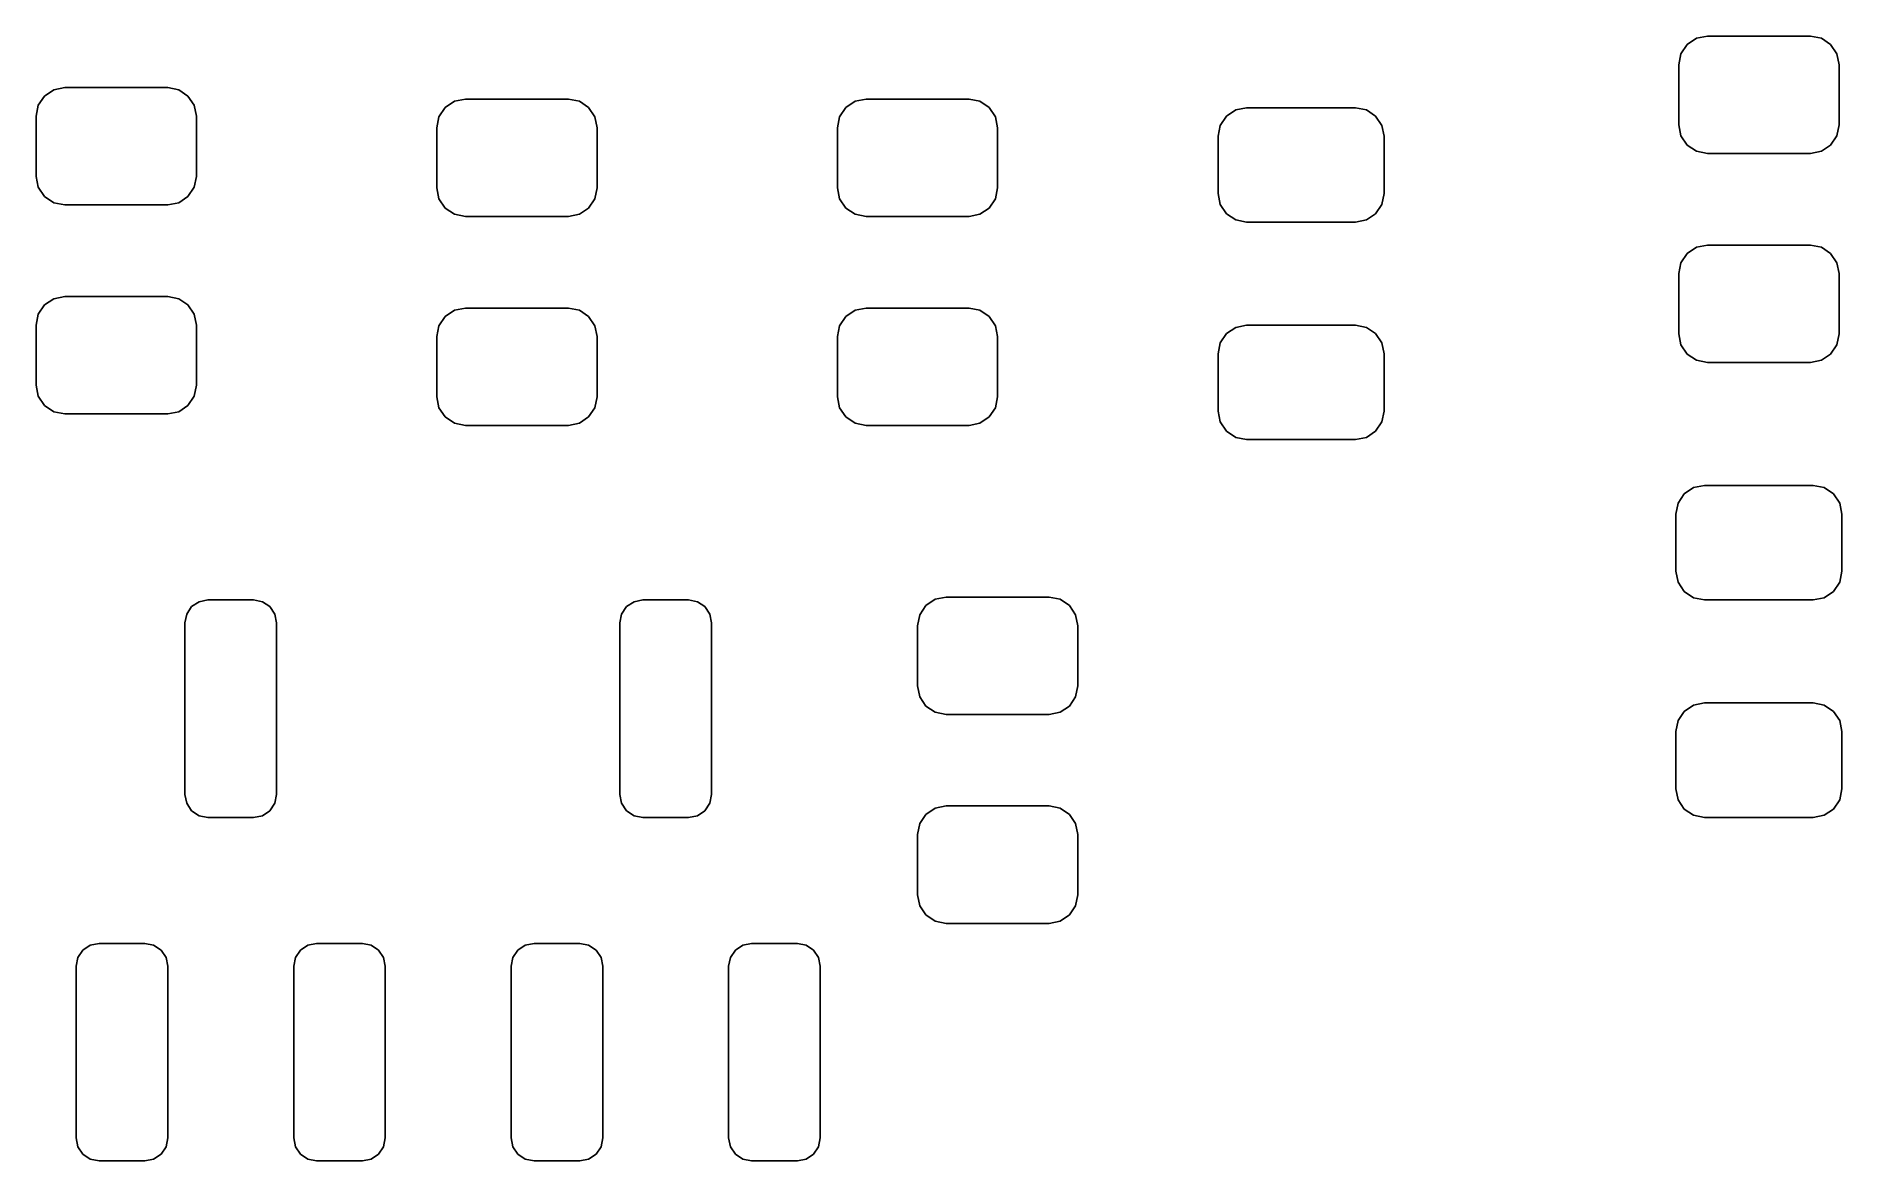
# Model space of a CAD drawing. Extents: x 133.8 to 149.6, y -89.6 to -79.8.
import ezdxf

# ---------------------------------------------------------------- set-up
doc = ezdxf.new("R2010")
doc.units = 0
doc.layers.add('BLACK', color=7, linetype='CONTINUOUS')

msp = doc.modelspace()

# ---------------------------------------------------------------- linework, layer by layer
at = {"layer": 'BLACK', "linetype": 'CONTINUOUS'}
for p, q in [((148.223223, -79.848223), (148.304329, -79.79403)), ((148.304329, -79.79403), (148.4, -79.775)), ((148.4, -79.775), (149.3, -79.775)), ((149.3, -79.775), (149.395671, -79.79403)), ((149.395671, -79.79403), (149.476777, -79.848223)), ((148.15, -80.025), (148.16903, -79.929329)), ((148.16903, -79.929329), (148.223223, -79.848223)), ((149.476777, -79.848223), (149.53097, -79.929329)), ((149.53097, -79.929329), (149.55, -80.025)), ((148.15, -80.55), (148.15, -80.025)), ((149.55, -80.025), (149.55, -80.55)), ((133.873223, -80.298223), (133.954329, -80.24403)), ((133.954329, -80.24403), (134.05, -80.225)), ((134.05, -80.225), (134.95, -80.225)), ((134.95, -80.225), (135.045671, -80.24403)), ((135.045671, -80.24403), (135.126777, -80.298223)), ((133.8, -80.475), (133.81903, -80.379329)), ((133.81903, -80.379329), (133.873223, -80.298223)), ((135.126777, -80.298223), (135.18097, -80.379329)), ((135.18097, -80.379329), (135.2, -80.475)), ((137.31903, -80.479329), (137.373223, -80.398223)), ((137.373223, -80.398223), (137.454329, -80.34403)), ((137.454329, -80.34403), (137.55, -80.325)), ((137.55, -80.325), (138.45, -80.325)), ((138.45, -80.325), (138.545671, -80.34403)), ((138.545671, -80.34403), (138.626777, -80.398223)), ((138.626777, -80.398223), (138.68097, -80.479329)), ((140.81903, -80.479329), (140.873223, -80.398223)), ((140.873223, -80.398223), (140.954329, -80.34403)), ((140.954329, -80.34403), (141.05, -80.325)), ((141.05, -80.325), (141.95, -80.325)), ((141.95, -80.325), (142.045671, -80.34403)), ((142.045671, -80.34403), (142.126777, -80.398223)), ((142.126777, -80.398223), (142.18097, -80.479329)), ((144.198223, -80.473223), (144.279329, -80.41903)), ((144.279329, -80.41903), (144.375, -80.4)), ((144.375, -80.4), (145.325, -80.4)), ((145.325, -80.4), (145.420671, -80.41903)), ((145.420671, -80.41903), (145.501777, -80.473223)), ((133.8, -81), (133.8, -80.475)), ((135.2, -80.475), (135.2, -81)), ((137.3, -80.575), (137.31903, -80.479329)), ((137.3, -81.1), (137.3, -80.575)), ((138.68097, -80.479329), (138.7, -80.575)), ((138.7, -80.575), (138.7, -81.1)), ((140.8, -80.575), (140.81903, -80.479329)), ((140.8, -81.1), (140.8, -80.575)), ((142.18097, -80.479329), (142.2, -80.575)), ((142.2, -80.575), (142.2, -81.1)), ((144.125, -80.65), (144.14403, -80.554329)), ((144.14403, -80.554329), (144.198223, -80.473223)), ((145.501777, -80.473223), (145.55597, -80.554329)), ((145.55597, -80.554329), (145.575, -80.65)), ((148.16903, -80.645671), (148.15, -80.55)), ((149.55, -80.55), (149.53097, -80.645671)), ((144.125, -81.15), (144.125, -80.65)), ((145.575, -80.65), (145.575, -81.15)), ((148.223223, -80.726777), (148.16903, -80.645671)), ((148.304329, -80.78097), (148.223223, -80.726777)), ((149.476777, -80.726777), (149.395671, -80.78097)), ((149.53097, -80.645671), (149.476777, -80.726777)), ((148.4, -80.8), (148.304329, -80.78097)), ((149.3, -80.8), (148.4, -80.8)), ((149.395671, -80.78097), (149.3, -80.8)), ((133.81903, -81.095671), (133.8, -81)), ((135.2, -81), (135.18097, -81.095671)), ((133.873223, -81.176777), (133.81903, -81.095671)), ((133.954329, -81.23097), (133.873223, -81.176777)), ((134.05, -81.25), (133.954329, -81.23097)), ((135.045671, -81.23097), (134.95, -81.25)), ((135.126777, -81.176777), (135.045671, -81.23097)), ((135.18097, -81.095671), (135.126777, -81.176777)), ((137.31903, -81.195671), (137.3, -81.1)), ((137.373223, -81.276777), (137.31903, -81.195671)), ((138.68097, -81.195671), (138.626777, -81.276777)), ((138.7, -81.1), (138.68097, -81.195671)), ((140.81903, -81.195671), (140.8, -81.1)), ((140.873223, -81.276777), (140.81903, -81.195671)), ((142.18097, -81.195671), (142.126777, -81.276777)), ((142.2, -81.1), (142.18097, -81.195671)), ((144.14403, -81.245671), (144.125, -81.15)), ((145.575, -81.15), (145.55597, -81.245671)), ((134.95, -81.25), (134.05, -81.25)), ((137.454329, -81.33097), (137.373223, -81.276777)), ((137.55, -81.35), (137.454329, -81.33097)), ((138.45, -81.35), (137.55, -81.35)), ((138.545671, -81.33097), (138.45, -81.35)), ((138.626777, -81.276777), (138.545671, -81.33097)), ((140.954329, -81.33097), (140.873223, -81.276777)), ((141.05, -81.35), (140.954329, -81.33097)), ((141.95, -81.35), (141.05, -81.35)), ((142.045671, -81.33097), (141.95, -81.35)), ((142.126777, -81.276777), (142.045671, -81.33097)), ((144.198223, -81.326777), (144.14403, -81.245671)), ((144.279329, -81.38097), (144.198223, -81.326777)), ((144.375, -81.4), (144.279329, -81.38097)), ((145.420671, -81.38097), (145.325, -81.4)), ((145.501777, -81.326777), (145.420671, -81.38097)), ((145.55597, -81.245671), (145.501777, -81.326777)), ((145.325, -81.4), (144.375, -81.4)), ((148.16903, -81.754329), (148.223223, -81.673223)), ((148.223223, -81.673223), (148.304329, -81.61903)), ((148.304329, -81.61903), (148.4, -81.6)), ((148.4, -81.6), (149.3, -81.6)), ((149.3, -81.6), (149.395671, -81.61903)), ((149.395671, -81.61903), (149.476777, -81.673223)), ((149.476777, -81.673223), (149.53097, -81.754329)), ((148.15, -81.85), (148.16903, -81.754329)), ((148.15, -82.375), (148.15, -81.85)), ((149.53097, -81.754329), (149.55, -81.85)), ((149.55, -81.85), (149.55, -82.375)), ((133.81903, -82.204329), (133.873223, -82.123223)), ((133.873223, -82.123223), (133.954329, -82.06903)), ((133.954329, -82.06903), (134.05, -82.05)), ((134.05, -82.05), (134.95, -82.05)), ((134.95, -82.05), (135.045671, -82.06903)), ((135.045671, -82.06903), (135.126777, -82.123223)), ((135.126777, -82.123223), (135.18097, -82.204329)), ((137.373223, -82.223223), (137.454329, -82.16903)), ((137.454329, -82.16903), (137.55, -82.15)), ((137.55, -82.15), (138.45, -82.15)), ((138.45, -82.15), (138.545671, -82.16903)), ((138.545671, -82.16903), (138.626777, -82.223223)), ((140.873223, -82.223223), (140.954329, -82.16903)), ((140.954329, -82.16903), (141.05, -82.15)), ((141.05, -82.15), (141.95, -82.15)), ((141.95, -82.15), (142.045671, -82.16903)), ((142.045671, -82.16903), (142.126777, -82.223223)), ((133.8, -82.3), (133.81903, -82.204329)), ((133.8, -82.825), (133.8, -82.3)), ((135.18097, -82.204329), (135.2, -82.3)), ((135.2, -82.3), (135.2, -82.825)), ((137.3, -82.4), (137.31903, -82.304329)), ((137.31903, -82.304329), (137.373223, -82.223223)), ((138.626777, -82.223223), (138.68097, -82.304329)), ((138.68097, -82.304329), (138.7, -82.4)), ((140.8, -82.4), (140.81903, -82.304329)), ((140.81903, -82.304329), (140.873223, -82.223223)), ((142.126777, -82.223223), (142.18097, -82.304329)), ((142.18097, -82.304329), (142.2, -82.4)), ((144.198223, -82.373223), (144.279329, -82.31903)), ((144.279329, -82.31903), (144.375, -82.3)), ((144.375, -82.3), (145.325, -82.3)), ((145.325, -82.3), (145.420671, -82.31903)), ((145.420671, -82.31903), (145.501777, -82.373223)), ((137.3, -82.925), (137.3, -82.4)), ((138.7, -82.4), (138.7, -82.925)), ((140.8, -82.925), (140.8, -82.4)), ((142.2, -82.4), (142.2, -82.925)), ((144.125, -82.55), (144.14403, -82.454329)), ((144.14403, -82.454329), (144.198223, -82.373223)), ((145.501777, -82.373223), (145.55597, -82.454329)), ((145.55597, -82.454329), (145.575, -82.55)), ((148.16903, -82.470671), (148.15, -82.375)), ((148.223223, -82.551777), (148.16903, -82.470671)), ((149.53097, -82.470671), (149.476777, -82.551777)), ((149.55, -82.375), (149.53097, -82.470671)), ((144.125, -83.05), (144.125, -82.55)), ((145.575, -82.55), (145.575, -83.05)), ((148.304329, -82.60597), (148.223223, -82.551777)), ((148.4, -82.625), (148.304329, -82.60597)), ((149.3, -82.625), (148.4, -82.625)), ((149.395671, -82.60597), (149.3, -82.625)), ((149.476777, -82.551777), (149.395671, -82.60597)), ((133.81903, -82.920671), (133.8, -82.825)), ((133.873223, -83.001777), (133.81903, -82.920671)), ((135.18097, -82.920671), (135.126777, -83.001777)), ((135.2, -82.825), (135.18097, -82.920671)), ((137.31903, -83.020671), (137.3, -82.925)), ((138.7, -82.925), (138.68097, -83.020671)), ((140.81903, -83.020671), (140.8, -82.925)), ((142.2, -82.925), (142.18097, -83.020671)), ((133.954329, -83.05597), (133.873223, -83.001777)), ((134.05, -83.075), (133.954329, -83.05597)), ((134.95, -83.075), (134.05, -83.075)), ((135.045671, -83.05597), (134.95, -83.075)), ((135.126777, -83.001777), (135.045671, -83.05597)), ((137.373223, -83.101777), (137.31903, -83.020671)), ((137.454329, -83.15597), (137.373223, -83.101777)), ((138.626777, -83.101777), (138.545671, -83.15597)), ((138.68097, -83.020671), (138.626777, -83.101777)), ((140.873223, -83.101777), (140.81903, -83.020671)), ((140.954329, -83.15597), (140.873223, -83.101777)), ((142.126777, -83.101777), (142.045671, -83.15597)), ((142.18097, -83.020671), (142.126777, -83.101777)), ((144.14403, -83.145671), (144.125, -83.05)), ((145.575, -83.05), (145.55597, -83.145671)), ((137.55, -83.175), (137.454329, -83.15597)), ((138.45, -83.175), (137.55, -83.175)), ((138.545671, -83.15597), (138.45, -83.175)), ((141.05, -83.175), (140.954329, -83.15597)), ((141.95, -83.175), (141.05, -83.175)), ((142.045671, -83.15597), (141.95, -83.175)), ((144.198223, -83.226777), (144.14403, -83.145671)), ((144.279329, -83.28097), (144.198223, -83.226777)), ((144.375, -83.3), (144.279329, -83.28097)), ((145.420671, -83.28097), (145.325, -83.3)), ((145.501777, -83.226777), (145.420671, -83.28097)), ((145.55597, -83.145671), (145.501777, -83.226777)), ((145.325, -83.3), (144.375, -83.3)), ((148.198223, -83.773223), (148.279329, -83.71903)), ((148.279329, -83.71903), (148.375, -83.7)), ((148.375, -83.7), (149.325, -83.7)), ((149.325, -83.7), (149.420671, -83.71903)), ((149.420671, -83.71903), (149.501777, -83.773223)), ((148.125, -83.95), (148.14403, -83.854329)), ((148.14403, -83.854329), (148.198223, -83.773223)), ((149.501777, -83.773223), (149.55597, -83.854329)), ((149.55597, -83.854329), (149.575, -83.95)), ((148.125, -84.45), (148.125, -83.95)), ((149.575, -83.95), (149.575, -84.45)), ((148.14403, -84.545671), (148.125, -84.45)), ((148.198223, -84.626777), (148.14403, -84.545671)), ((149.55597, -84.545671), (149.501777, -84.626777)), ((149.575, -84.45), (149.55597, -84.545671)), ((135.223463, -84.715224), (135.3, -84.7)), ((135.3, -84.7), (135.7, -84.7)), ((135.7, -84.7), (135.776537, -84.715224)), ((139.023463, -84.715224), (139.1, -84.7)), ((139.1, -84.7), (139.5, -84.7)), ((139.5, -84.7), (139.576537, -84.715224)), ((141.573223, -84.748223), (141.654329, -84.69403)), ((141.654329, -84.69403), (141.75, -84.675)), ((141.75, -84.675), (142.65, -84.675)), ((142.65, -84.675), (142.745671, -84.69403)), ((142.745671, -84.69403), (142.826777, -84.748223)), ((148.279329, -84.68097), (148.198223, -84.626777)), ((148.375, -84.7), (148.279329, -84.68097)), ((149.325, -84.7), (148.375, -84.7)), ((149.420671, -84.68097), (149.325, -84.7)), ((149.501777, -84.626777), (149.420671, -84.68097)), ((135.1, -84.9), (135.115224, -84.823463)), ((135.115224, -84.823463), (135.158579, -84.758579)), ((135.158579, -84.758579), (135.223463, -84.715224)), ((135.776537, -84.715224), (135.841421, -84.758579)), ((135.841421, -84.758579), (135.884776, -84.823463)), ((135.884776, -84.823463), (135.9, -84.9)), ((138.9, -84.9), (138.915224, -84.823463)), ((138.915224, -84.823463), (138.958579, -84.758579)), ((138.958579, -84.758579), (139.023463, -84.715224)), ((139.576537, -84.715224), (139.641421, -84.758579)), ((139.641421, -84.758579), (139.684776, -84.823463)), ((139.684776, -84.823463), (139.7, -84.9)), ((141.5, -84.925), (141.51903, -84.829329)), ((141.51903, -84.829329), (141.573223, -84.748223)), ((142.826777, -84.748223), (142.88097, -84.829329)), ((142.88097, -84.829329), (142.9, -84.925)), ((135.1, -86.4), (135.1, -84.9)), ((135.9, -84.9), (135.9, -86.4)), ((138.9, -86.4), (138.9, -84.9)), ((139.7, -84.9), (139.7, -86.4)), ((141.5, -85.45), (141.5, -84.925)), ((142.9, -84.925), (142.9, -85.45)), ((141.51903, -85.545671), (141.5, -85.45)), ((142.9, -85.45), (142.88097, -85.545671)), ((141.573223, -85.626777), (141.51903, -85.545671)), ((141.654329, -85.68097), (141.573223, -85.626777)), ((142.826777, -85.626777), (142.745671, -85.68097)), ((142.88097, -85.545671), (142.826777, -85.626777)), ((148.198223, -85.673223), (148.279329, -85.61903)), ((148.279329, -85.61903), (148.375, -85.6)), ((148.375, -85.6), (149.325, -85.6)), ((149.325, -85.6), (149.420671, -85.61903)), ((149.420671, -85.61903), (149.501777, -85.673223)), ((141.75, -85.7), (141.654329, -85.68097)), ((142.65, -85.7), (141.75, -85.7)), ((142.745671, -85.68097), (142.65, -85.7)), ((148.125, -85.85), (148.14403, -85.754329)), ((148.14403, -85.754329), (148.198223, -85.673223)), ((149.501777, -85.673223), (149.55597, -85.754329)), ((149.55597, -85.754329), (149.575, -85.85)), ((148.125, -86.35), (148.125, -85.85)), ((149.575, -85.85), (149.575, -86.35)), ((135.115224, -86.476537), (135.1, -86.4)), ((135.9, -86.4), (135.884776, -86.476537)), ((138.915224, -86.476537), (138.9, -86.4)), ((139.7, -86.4), (139.684776, -86.476537)), ((148.14403, -86.445671), (148.125, -86.35)), ((148.198223, -86.526777), (148.14403, -86.445671)), ((149.55597, -86.445671), (149.501777, -86.526777)), ((149.575, -86.35), (149.55597, -86.445671)), ((135.158579, -86.541421), (135.115224, -86.476537)), ((135.223463, -86.584776), (135.158579, -86.541421)), ((135.3, -86.6), (135.223463, -86.584776)), ((135.7, -86.6), (135.3, -86.6)), ((135.776537, -86.584776), (135.7, -86.6)), ((135.841421, -86.541421), (135.776537, -86.584776)), ((135.884776, -86.476537), (135.841421, -86.541421)), ((138.958579, -86.541421), (138.915224, -86.476537)), ((139.023463, -86.584776), (138.958579, -86.541421)), ((139.1, -86.6), (139.023463, -86.584776)), ((139.5, -86.6), (139.1, -86.6)), ((139.576537, -86.584776), (139.5, -86.6)), ((139.641421, -86.541421), (139.576537, -86.584776)), ((139.684776, -86.476537), (139.641421, -86.541421)), ((141.51903, -86.654329), (141.573223, -86.573223)), ((141.573223, -86.573223), (141.654329, -86.51903)), ((141.654329, -86.51903), (141.75, -86.5)), ((141.75, -86.5), (142.65, -86.5)), ((142.65, -86.5), (142.745671, -86.51903)), ((142.745671, -86.51903), (142.826777, -86.573223)), ((142.826777, -86.573223), (142.88097, -86.654329)), ((148.279329, -86.58097), (148.198223, -86.526777)), ((148.375, -86.6), (148.279329, -86.58097)), ((149.325, -86.6), (148.375, -86.6)), ((149.420671, -86.58097), (149.325, -86.6)), ((149.501777, -86.526777), (149.420671, -86.58097)), ((141.5, -86.75), (141.51903, -86.654329)), ((141.5, -87.275), (141.5, -86.75)), ((142.88097, -86.654329), (142.9, -86.75)), ((142.9, -86.75), (142.9, -87.275)), ((141.51903, -87.370671), (141.5, -87.275)), ((141.573223, -87.451777), (141.51903, -87.370671)), ((142.88097, -87.370671), (142.826777, -87.451777)), ((142.9, -87.275), (142.88097, -87.370671)), ((141.654329, -87.50597), (141.573223, -87.451777)), ((141.75, -87.525), (141.654329, -87.50597)), ((142.65, -87.525), (141.75, -87.525)), ((142.745671, -87.50597), (142.65, -87.525)), ((142.826777, -87.451777), (142.745671, -87.50597)), ((134.273463, -87.715224), (134.35, -87.7)), ((134.35, -87.7), (134.75, -87.7)), ((134.75, -87.7), (134.826537, -87.715224)), ((136.173463, -87.715224), (136.25, -87.7)), ((136.25, -87.7), (136.65, -87.7)), ((136.65, -87.7), (136.726537, -87.715224)), ((138.073463, -87.715224), (138.15, -87.7)), ((138.15, -87.7), (138.55, -87.7)), ((138.55, -87.7), (138.626537, -87.715224)), ((139.973463, -87.715224), (140.05, -87.7)), ((140.05, -87.7), (140.45, -87.7)), ((140.45, -87.7), (140.526537, -87.715224)), ((134.15, -87.9), (134.165224, -87.823463)), ((134.165224, -87.823463), (134.208579, -87.758579)), ((134.208579, -87.758579), (134.273463, -87.715224)), ((134.826537, -87.715224), (134.891421, -87.758579)), ((134.891421, -87.758579), (134.934776, -87.823463)), ((134.934776, -87.823463), (134.95, -87.9)), ((136.05, -87.9), (136.065224, -87.823463)), ((136.065224, -87.823463), (136.108579, -87.758579)), ((136.108579, -87.758579), (136.173463, -87.715224)), ((136.726537, -87.715224), (136.791421, -87.758579)), ((136.791421, -87.758579), (136.834776, -87.823463)), ((136.834776, -87.823463), (136.85, -87.9)), ((137.95, -87.9), (137.965224, -87.823463)), ((137.965224, -87.823463), (138.008579, -87.758579)), ((138.008579, -87.758579), (138.073463, -87.715224)), ((138.626537, -87.715224), (138.691421, -87.758579)), ((138.691421, -87.758579), (138.734776, -87.823463)), ((138.734776, -87.823463), (138.75, -87.9)), ((139.85, -87.9), (139.865224, -87.823463)), ((139.865224, -87.823463), (139.908579, -87.758579)), ((139.908579, -87.758579), (139.973463, -87.715224)), ((140.526537, -87.715224), (140.591421, -87.758579)), ((140.591421, -87.758579), (140.634776, -87.823463)), ((140.634776, -87.823463), (140.65, -87.9)), ((134.15, -89.4), (134.15, -87.9)), ((134.95, -87.9), (134.95, -89.4)), ((136.05, -89.4), (136.05, -87.9)), ((136.85, -87.9), (136.85, -89.4)), ((137.95, -89.4), (137.95, -87.9)), ((138.75, -87.9), (138.75, -89.4)), ((139.85, -89.4), (139.85, -87.9)), ((140.65, -87.9), (140.65, -89.4)), ((134.165224, -89.476537), (134.15, -89.4)), ((134.95, -89.4), (134.934776, -89.476537)), ((136.065224, -89.476537), (136.05, -89.4)), ((136.85, -89.4), (136.834776, -89.476537)), ((137.965224, -89.476537), (137.95, -89.4)), ((138.75, -89.4), (138.734776, -89.476537)), ((139.865224, -89.476537), (139.85, -89.4)), ((140.65, -89.4), (140.634776, -89.476537)), ((134.208579, -89.541421), (134.165224, -89.476537)), ((134.273463, -89.584776), (134.208579, -89.541421)), ((134.35, -89.6), (134.273463, -89.584776)), ((134.75, -89.6), (134.35, -89.6)), ((134.826537, -89.584776), (134.75, -89.6)), ((134.891421, -89.541421), (134.826537, -89.584776)), ((134.934776, -89.476537), (134.891421, -89.541421)), ((136.108579, -89.541421), (136.065224, -89.476537)), ((136.173463, -89.584776), (136.108579, -89.541421)), ((136.25, -89.6), (136.173463, -89.584776)), ((136.65, -89.6), (136.25, -89.6)), ((136.726537, -89.584776), (136.65, -89.6)), ((136.791421, -89.541421), (136.726537, -89.584776)), ((136.834776, -89.476537), (136.791421, -89.541421)), ((138.008579, -89.541421), (137.965224, -89.476537)), ((138.073463, -89.584776), (138.008579, -89.541421)), ((138.15, -89.6), (138.073463, -89.584776)), ((138.55, -89.6), (138.15, -89.6)), ((138.626537, -89.584776), (138.55, -89.6)), ((138.691421, -89.541421), (138.626537, -89.584776)), ((138.734776, -89.476537), (138.691421, -89.541421)), ((139.908579, -89.541421), (139.865224, -89.476537)), ((139.973463, -89.584776), (139.908579, -89.541421)), ((140.05, -89.6), (139.973463, -89.584776)), ((140.45, -89.6), (140.05, -89.6)), ((140.526537, -89.584776), (140.45, -89.6)), ((140.591421, -89.541421), (140.526537, -89.584776)), ((140.634776, -89.476537), (140.591421, -89.541421))]:
    msp.add_line(p, q, dxfattribs=at)

doc.saveas('drawing.dxf')
